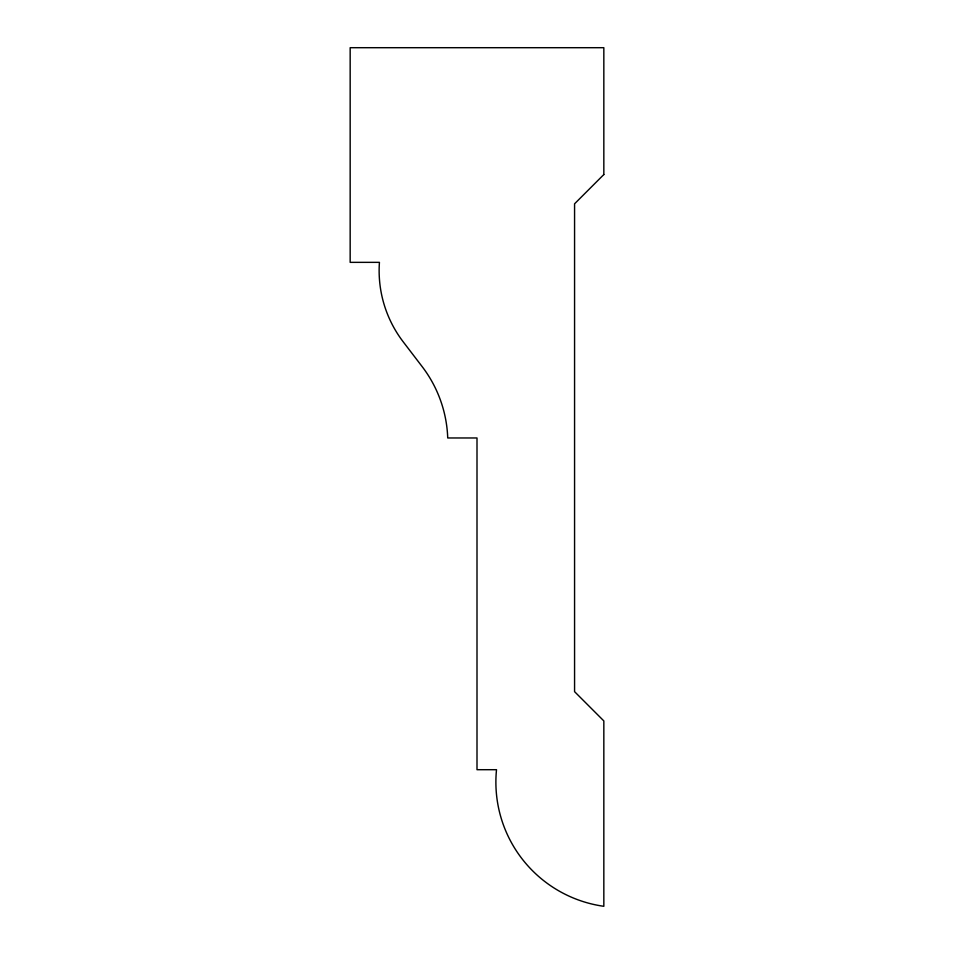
<?xml version="1.0" encoding="UTF-8"?>
<svg xmlns="http://www.w3.org/2000/svg" width="954" height="954" viewBox="0 0 954 954"><rect width="100%" height="100%" fill="white"/><g stroke="black" fill="none" stroke-linecap="round" stroke-linejoin="round"><path stroke-width="1.43" d="M603.834 174.534L574.57 203.81L574.57 691.65L603.834 720.926L603.834 906.3A125.332 125.332 0 0 1 496.509 769.699L477 769.699L477 437.969L447.724 437.969A124.604 124.604 0 0 0 422.169 366.634L403.232 341.866A117.139 117.139 0 0 1 379.43 262.35L350.166 262.35L350.166 47.7L603.834 47.7L603.834 174.534"/></g></svg>
